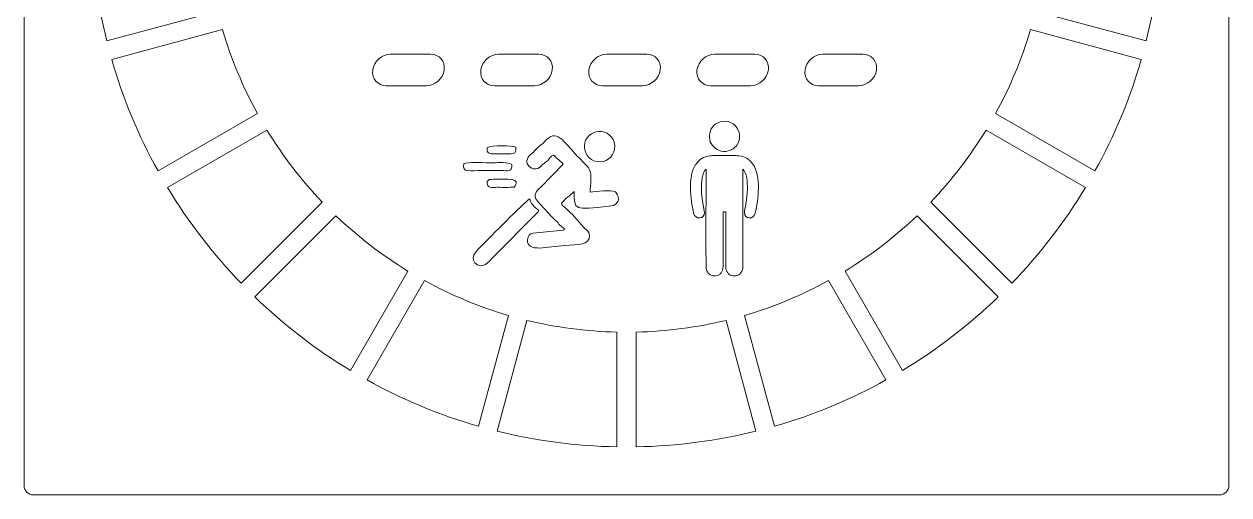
# Model space of a CAD drawing. Header units: millimetres. Extents: x 0 to 31.5, y 0 to 31.5.
# Drawn here: x 0 to 31.5, y 0 to 12.31 of the extents above; entities that cross this region are included whole.
import ezdxf

# ---------------------------------------------------------------- set-up
doc = ezdxf.new("R2010")
doc.units = ezdxf.units.MM
doc.header["$MEASUREMENT"] = 0
doc.layers.add('CAMADA_1', color=7, linetype='Continuous')

msp = doc.modelspace()

# ---------------------------------------------------------------- linework, layer by layer
at = {"layer": 'CAMADA_1', "lineweight": 9}
for points, knots in [([(0.2423, 31.5), (0.2423, 31.5), (31.2577, 31.5), (31.2577, 31.5), (31.2577, 31.5), (31.3912, 31.5), (31.5, 31.3912), (31.5, 31.2577), (31.5, 31.2577), (31.5, 31.2577), (31.5, 0.2423), (31.5, 0.2423), (31.5, 0.2423), (31.5, 0.1088), (31.3912, 0), (31.2577, 0), (31.2577, 0), (31.2577, 0), (0.2423, 0), (0.2423, 0), (0.2423, 0), (0.1088, 0), (0, 0.1088), (0, 0.2423), (0, 0.2423), (0, 0.2423), (0, 31.2577), (0, 31.2577), (0, 31.2577), (0, 31.3912), (0.1088, 31.5), (0.2423, 31.5)], [0, 0, 0, 0, 0.1111111, 0.1111111, 0.1111111, 0.1111111, 0.2222222, 0.2222222, 0.2222222, 0.2222222, 0.3333333, 0.3333333, 0.3333333, 0.3333333, 0.4444444, 0.4444444, 0.4444444, 0.4444444, 0.5555556, 0.5555556, 0.5555556, 0.5555556, 0.6666667, 0.6666667, 0.6666667, 0.6666667, 0.7777778, 0.7777778, 0.7777778, 0.7777778, 1, 1, 1, 1]), ([(2.1623, 11.8713), (1.9128, 12.8768), (1.7722, 13.9253), (1.7532, 15.0033), (1.7532, 15.0033), (1.7532, 15.0033), (4.7532, 15.0033), (4.7532, 15.0033), (4.7532, 15.0033), (4.7714, 14.1936), (4.877, 13.4055), (5.0612, 12.6481), (5.0612, 12.6481), (5.0612, 12.6481), (2.1623, 11.8713), (2.1623, 11.8713)], [0, 0, 0, 0, 0.2, 0.2, 0.2, 0.2, 0.4, 0.4, 0.4, 0.4, 0.6, 0.6, 0.6, 0.6, 1, 1, 1, 1]), ([(29.7468, 15.0033), (29.7279, 13.9251), (29.5871, 12.8768), (29.3377, 11.8713), (29.3377, 11.8713), (29.3377, 11.8713), (26.4388, 12.6481), (26.4388, 12.6481), (26.4388, 12.6481), (26.6228, 13.4056), (26.7287, 14.1935), (26.7468, 15.0033), (26.7468, 15.0033), (26.7468, 15.0033), (29.7468, 15.0033), (29.7468, 15.0033)], [0, 0, 0, 0, 0.2, 0.2, 0.2, 0.2, 0.4, 0.4, 0.4, 0.4, 0.6, 0.6, 0.6, 0.6, 1, 1, 1, 1]), ([(3.5012, 8.4701), (2.9934, 9.3849), (2.5851, 10.3623), (2.2908, 11.3881), (2.2908, 11.3881), (2.2908, 11.3881), (5.1902, 12.165), (5.1902, 12.165), (5.1902, 12.165), (5.4151, 11.3953), (5.7213, 10.6603), (6.0998, 9.9704), (6.0998, 9.9704), (6.0998, 9.9704), (3.5012, 8.4701), (3.5012, 8.4701)], [0, 0, 0, 0, 0.2, 0.2, 0.2, 0.2, 0.4, 0.4, 0.4, 0.4, 0.6, 0.6, 0.6, 0.6, 1, 1, 1, 1]), ([(29.2092, 11.3881), (28.9152, 10.3622), (28.5064, 9.3849), (27.9988, 8.4701), (27.9988, 8.4701), (27.9988, 8.4701), (25.4002, 9.9704), (25.4002, 9.9704), (25.4002, 9.9704), (25.7786, 10.6603), (26.0851, 11.3952), (26.3098, 12.165), (26.3098, 12.165), (26.3098, 12.165), (29.2092, 11.3881), (29.2092, 11.3881)], [0, 0, 0, 0, 0.2, 0.2, 0.2, 0.2, 0.4, 0.4, 0.4, 0.4, 0.6, 0.6, 0.6, 0.6, 1, 1, 1, 1]), ([(9.5822, 11.5208), (9.5822, 11.5208), (10.6289, 11.5208), (10.6289, 11.5208), (10.6289, 11.5208), (10.8547, 11.5208), (11.0141, 11.3361), (10.9834, 11.1105), (10.9834, 11.1105), (10.9834, 11.1105), (10.9834, 11.1103), (10.9834, 11.1103), (10.9834, 11.1103), (10.9527, 10.8845), (10.7431, 10.7), (10.5173, 10.7), (10.5173, 10.7), (10.5173, 10.7), (9.4705, 10.7), (9.4705, 10.7), (9.4705, 10.7), (9.2448, 10.7), (9.0853, 10.8845), (9.116, 11.1103), (9.116, 11.1103), (9.116, 11.1103), (9.1161, 11.1105), (9.1161, 11.1105), (9.1161, 11.1105), (9.1467, 11.3361), (9.3565, 11.5208), (9.5822, 11.5208)], [0, 0, 0, 0, 0.1111111, 0.1111111, 0.1111111, 0.1111111, 0.2222222, 0.2222222, 0.2222222, 0.2222222, 0.3333333, 0.3333333, 0.3333333, 0.3333333, 0.4444444, 0.4444444, 0.4444444, 0.4444444, 0.5555556, 0.5555556, 0.5555556, 0.5555556, 0.6666667, 0.6666667, 0.6666667, 0.6666667, 0.7777778, 0.7777778, 0.7777778, 0.7777778, 1, 1, 1, 1]), ([(12.4075, 11.5208), (12.4075, 11.5208), (13.4543, 11.5208), (13.4543, 11.5208), (13.4543, 11.5208), (13.6801, 11.5208), (13.8395, 11.3361), (13.8088, 11.1105), (13.8088, 11.1105), (13.8088, 11.1105), (13.8088, 11.1103), (13.8088, 11.1103), (13.8088, 11.1103), (13.7781, 10.8845), (13.5684, 10.7), (13.3427, 10.7), (13.3427, 10.7), (13.3427, 10.7), (12.2959, 10.7), (12.2959, 10.7), (12.2959, 10.7), (12.0702, 10.7), (11.9107, 10.8845), (11.9414, 11.1103), (11.9414, 11.1103), (11.9414, 11.1103), (11.9414, 11.1105), (11.9414, 11.1105), (11.9414, 11.1105), (11.9721, 11.3361), (12.1818, 11.5208), (12.4075, 11.5208)], [0, 0, 0, 0, 0.1111111, 0.1111111, 0.1111111, 0.1111111, 0.2222222, 0.2222222, 0.2222222, 0.2222222, 0.3333333, 0.3333333, 0.3333333, 0.3333333, 0.4444444, 0.4444444, 0.4444444, 0.4444444, 0.5555556, 0.5555556, 0.5555556, 0.5555556, 0.6666667, 0.6666667, 0.6666667, 0.6666667, 0.7777778, 0.7777778, 0.7777778, 0.7777778, 1, 1, 1, 1]), ([(15.2329, 11.5208), (15.2329, 11.5208), (16.2796, 11.5208), (16.2796, 11.5208), (16.2796, 11.5208), (16.5054, 11.5208), (16.6648, 11.3361), (16.6341, 11.1105), (16.6341, 11.1105), (16.6341, 11.1105), (16.6341, 11.1103), (16.6341, 11.1103), (16.6341, 11.1103), (16.6034, 10.8845), (16.3938, 10.7), (16.168, 10.7), (16.168, 10.7), (16.168, 10.7), (15.1213, 10.7), (15.1213, 10.7), (15.1213, 10.7), (14.8956, 10.7), (14.736, 10.8845), (14.7668, 11.1103), (14.7668, 11.1103), (14.7668, 11.1103), (14.7668, 11.1105), (14.7668, 11.1105), (14.7668, 11.1105), (14.7975, 11.3361), (15.0072, 11.5208), (15.2329, 11.5208)], [0, 0, 0, 0, 0.1111111, 0.1111111, 0.1111111, 0.1111111, 0.2222222, 0.2222222, 0.2222222, 0.2222222, 0.3333333, 0.3333333, 0.3333333, 0.3333333, 0.4444444, 0.4444444, 0.4444444, 0.4444444, 0.5555556, 0.5555556, 0.5555556, 0.5555556, 0.6666667, 0.6666667, 0.6666667, 0.6666667, 0.7777778, 0.7777778, 0.7777778, 0.7777778, 1, 1, 1, 1]), ([(18.0582, 11.5208), (18.0582, 11.5208), (19.105, 11.5208), (19.105, 11.5208), (19.105, 11.5208), (19.3308, 11.5208), (19.4902, 11.3361), (19.4595, 11.1105), (19.4595, 11.1105), (19.4595, 11.1105), (19.4595, 11.1103), (19.4595, 11.1103), (19.4595, 11.1103), (19.4288, 10.8845), (19.2191, 10.7), (18.9934, 10.7), (18.9934, 10.7), (18.9934, 10.7), (17.9466, 10.7), (17.9466, 10.7), (17.9466, 10.7), (17.7209, 10.7), (17.5614, 10.8845), (17.5921, 11.1103), (17.5921, 11.1103), (17.5921, 11.1103), (17.5921, 11.1105), (17.5921, 11.1105), (17.5921, 11.1105), (17.6228, 11.3361), (17.8326, 11.5208), (18.0582, 11.5208)], [0, 0, 0, 0, 0.1111111, 0.1111111, 0.1111111, 0.1111111, 0.2222222, 0.2222222, 0.2222222, 0.2222222, 0.3333333, 0.3333333, 0.3333333, 0.3333333, 0.4444444, 0.4444444, 0.4444444, 0.4444444, 0.5555556, 0.5555556, 0.5555556, 0.5555556, 0.6666667, 0.6666667, 0.6666667, 0.6666667, 0.7777778, 0.7777778, 0.7777778, 0.7777778, 1, 1, 1, 1]), ([(20.8836, 11.5208), (20.8836, 11.5208), (21.9304, 11.5208), (21.9304, 11.5208), (21.9304, 11.5208), (22.1561, 11.5208), (22.3156, 11.3361), (22.2849, 11.1105), (22.2849, 11.1105), (22.2849, 11.1105), (22.2848, 11.1103), (22.2848, 11.1103), (22.2848, 11.1103), (22.2541, 10.8845), (22.0445, 10.7), (21.8187, 10.7), (21.8187, 10.7), (21.8187, 10.7), (20.772, 10.7), (20.772, 10.7), (20.772, 10.7), (20.5463, 10.7), (20.3868, 10.8845), (20.4175, 11.1103), (20.4175, 11.1103), (20.4175, 11.1103), (20.4175, 11.1105), (20.4175, 11.1105), (20.4175, 11.1105), (20.4482, 11.3361), (20.6579, 11.5208), (20.8836, 11.5208)], [0, 0, 0, 0, 0.1111111, 0.1111111, 0.1111111, 0.1111111, 0.2222222, 0.2222222, 0.2222222, 0.2222222, 0.3333333, 0.3333333, 0.3333333, 0.3333333, 0.4444444, 0.4444444, 0.4444444, 0.4444444, 0.5555556, 0.5555556, 0.5555556, 0.5555556, 0.6666667, 0.6666667, 0.6666667, 0.6666667, 0.7777778, 0.7777778, 0.7777778, 0.7777778, 1, 1, 1, 1]), ([(18.7052, 9.3601), (18.7052, 9.3601), (18.7052, 9.4037), (18.7052, 9.4037), (18.7052, 9.4037), (18.7052, 9.5866), (18.5213, 9.7696), (18.3392, 9.7696), (18.3392, 9.7696), (18.2264, 9.7696), (18.1654, 9.7614), (18.0702, 9.6901), (18.0702, 9.6901), (18.0146, 9.6486), (17.9714, 9.5925), (17.9432, 9.5209), (17.9432, 9.5209), (17.8185, 9.2037), (18.128, 8.8779), (18.4689, 9.0126), (18.4689, 9.0126), (18.4958, 9.0232), (18.5321, 9.0472), (18.556, 9.0649), (18.556, 9.0649), (18.6402, 9.1274), (18.7052, 9.2412), (18.7052, 9.3601)], [0, 0, 0, 0, 0.125, 0.125, 0.125, 0.125, 0.25, 0.25, 0.25, 0.25, 0.375, 0.375, 0.375, 0.375, 0.5, 0.5, 0.5, 0.5, 0.625, 0.625, 0.625, 0.625, 0.75, 0.75, 0.75, 0.75, 1, 1, 1, 1]), ([(5.6758, 5.5326), (4.9445, 6.2903), (4.298, 7.1302), (3.7512, 8.0371), (3.7512, 8.0371), (3.7512, 8.0371), (6.3499, 9.5375), (6.3499, 9.5375), (6.3499, 9.5375), (6.7642, 8.8578), (7.2501, 8.2263), (7.7972, 7.654), (7.7972, 7.654), (7.7972, 7.654), (5.6758, 5.5326), (5.6758, 5.5326)], [0, 0, 0, 0, 0.2, 0.2, 0.2, 0.2, 0.4, 0.4, 0.4, 0.4, 0.6, 0.6, 0.6, 0.6, 1, 1, 1, 1]), ([(13.852, 8.8825), (13.9359, 8.7805), (14.0208, 8.7393), (14.0926, 8.6497), (14.0926, 8.6497), (14.0926, 8.6497), (13.508, 8.0483), (13.508, 8.0483), (13.508, 8.0483), (13.4474, 7.9867), (13.3507, 7.9224), (13.3584, 7.7897), (13.3584, 7.7897), (13.3628, 7.7135), (13.8217, 7.2532), (13.9245, 7.148), (13.9245, 7.148), (14.0395, 7.0302), (13.9868, 7.0601), (14.1313, 6.9578), (14.1313, 6.9578), (14.0999, 6.9284), (14.139, 6.9427), (14.0898, 6.9261), (14.0898, 6.9261), (14.0898, 6.9261), (13.3112, 6.8458), (13.3112, 6.8458), (13.3112, 6.8458), (13.2189, 6.8252), (13.1694, 6.7757), (13.1626, 6.6699), (13.1626, 6.6699), (13.1407, 6.3261), (13.7057, 6.4916), (14.1354, 6.5224), (14.1354, 6.5224), (14.4689, 6.5463), (14.7994, 6.5173), (14.779, 6.7889), (14.779, 6.7889), (14.7712, 6.8922), (14.7099, 6.9211), (14.6543, 6.978), (14.6543, 6.978), (14.4189, 7.2192), (14.3881, 7.2979), (14.1149, 7.5384), (14.1149, 7.5384), (14.0691, 7.5787), (14.0676, 7.5778), (14.0468, 7.6299), (14.0468, 7.6299), (14.1186, 7.6842), (14.134, 7.7316), (14.2092, 7.7864), (14.2092, 7.7864), (14.2852, 7.8419), (14.3082, 7.8722), (14.381, 7.933), (14.381, 7.933), (14.3815, 7.4214), (14.3814, 7.4653), (15.2865, 7.5454), (15.2865, 7.5454), (15.6725, 7.5795), (15.515, 7.8916), (15.4593, 7.9235), (15.4593, 7.9235), (15.3377, 7.9932), (14.9614, 7.9238), (14.799, 7.9191), (14.799, 7.9191), (14.8033, 8.0999), (14.8565, 8.3646), (14.7769, 8.5186), (14.7769, 8.5186), (14.7404, 8.5893), (14.567, 8.7481), (14.4684, 8.8514), (14.4684, 8.8514), (14.0977, 9.2398), (13.9157, 9.6073), (13.6051, 9.2313), (13.6051, 9.2313), (13.5489, 9.1633), (13.4935, 9.1448), (13.4313, 9.0844), (13.4313, 9.0844), (13.363, 9.0181), (13.3527, 8.983), (13.2724, 8.9246), (13.2724, 8.9246), (12.9502, 8.6903), (13.3235, 8.3858), (13.5076, 8.5889), (13.5076, 8.5889), (13.5768, 8.6652), (13.6163, 8.6729), (13.681, 8.7356), (13.681, 8.7356), (13.7551, 8.8074), (13.7449, 8.8444), (13.852, 8.8825)], [0, 0, 0, 0, 0.037037, 0.037037, 0.037037, 0.037037, 0.0740741, 0.0740741, 0.0740741, 0.0740741, 0.1111111, 0.1111111, 0.1111111, 0.1111111, 0.1481481, 0.1481481, 0.1481481, 0.1481481, 0.1851852, 0.1851852, 0.1851852, 0.1851852, 0.2222222, 0.2222222, 0.2222222, 0.2222222, 0.2592593, 0.2592593, 0.2592593, 0.2592593, 0.2962963, 0.2962963, 0.2962963, 0.2962963, 0.3333333, 0.3333333, 0.3333333, 0.3333333, 0.3703704, 0.3703704, 0.3703704, 0.3703704, 0.4074074, 0.4074074, 0.4074074, 0.4074074, 0.4444444, 0.4444444, 0.4444444, 0.4444444, 0.4814815, 0.4814815, 0.4814815, 0.4814815, 0.5185185, 0.5185185, 0.5185185, 0.5185185, 0.5555556, 0.5555556, 0.5555556, 0.5555556, 0.5925926, 0.5925926, 0.5925926, 0.5925926, 0.6296296, 0.6296296, 0.6296296, 0.6296296, 0.6666667, 0.6666667, 0.6666667, 0.6666667, 0.7037037, 0.7037037, 0.7037037, 0.7037037, 0.7407407, 0.7407407, 0.7407407, 0.7407407, 0.7777778, 0.7777778, 0.7777778, 0.7777778, 0.8148148, 0.8148148, 0.8148148, 0.8148148, 0.8518519, 0.8518519, 0.8518519, 0.8518519, 0.8888889, 0.8888889, 0.8888889, 0.8888889, 0.9259259, 0.9259259, 0.9259259, 0.9259259, 1, 1, 1, 1]), ([(14.9215, 9.4811), (14.4384, 9.3081), (14.645, 8.6055), (15.15, 8.7219), (15.15, 8.7219), (15.3335, 8.7642), (15.5001, 8.9772), (15.4246, 9.2254), (15.4246, 9.2254), (15.3696, 9.4063), (15.1708, 9.5704), (14.9215, 9.4811)], [0, 0, 0, 0, 0.25, 0.25, 0.25, 0.25, 0.5, 0.5, 0.5, 0.5, 1, 1, 1, 1]), ([(27.7488, 8.0371), (27.2022, 7.1301), (26.5555, 6.2904), (25.8242, 5.5326), (25.8242, 5.5326), (25.8242, 5.5326), (23.7028, 7.654), (23.7028, 7.654), (23.7028, 7.654), (24.2499, 8.2264), (24.7359, 8.8577), (25.1501, 9.5375), (25.1501, 9.5375), (25.1501, 9.5375), (27.7488, 8.0371), (27.7488, 8.0371)], [0, 0, 0, 0, 0.2, 0.2, 0.2, 0.2, 0.4, 0.4, 0.4, 0.4, 0.6, 0.6, 0.6, 0.6, 1, 1, 1, 1]), ([(12.1056, 9.0777), (12.0938, 8.8813), (12.2091, 8.9185), (12.3868, 8.9191), (12.3868, 8.9191), (12.8437, 8.9206), (12.8561, 8.8762), (12.8539, 9.0962), (12.8539, 9.0962), (12.7678, 9.1266), (12.2373, 9.1637), (12.1056, 9.0777)], [0, 0, 0, 0, 0.25, 0.25, 0.25, 0.25, 0.5, 0.5, 0.5, 0.5, 1, 1, 1, 1]), ([(17.566, 8.6443), (17.3427, 8.338), (17.4253, 7.7181), (17.5048, 7.3699), (17.5048, 7.3699), (17.5485, 7.1785), (17.7873, 7.2172), (17.7873, 7.3823), (17.7873, 7.3823), (17.7873, 7.4637), (17.7089, 7.7366), (17.7089, 8.0009), (17.7089, 8.0009), (17.7089, 8.1548), (17.7195, 8.4404), (17.8309, 8.515), (17.8309, 8.515), (17.8309, 8.3813), (17.8225, 5.9928), (17.8328, 5.9205), (17.8328, 5.9205), (17.8379, 5.8844), (17.8526, 5.8497), (17.8728, 5.8199), (17.8728, 5.8199), (17.8901, 5.7942), (17.9116, 5.7722), (17.9344, 5.7561), (17.9344, 5.7561), (17.9696, 5.7344), (18.0092, 5.7288), (18.0531, 5.7274), (18.0531, 5.7274), (18.1006, 5.729), (18.1468, 5.7359), (18.1862, 5.766), (18.1862, 5.766), (18.1967, 5.7746), (18.2068, 5.7846), (18.2162, 5.7956), (18.2162, 5.7956), (18.2187, 5.7986), (18.221, 5.8017), (18.2234, 5.805), (18.2234, 5.805), (18.2545, 5.8487), (18.2752, 5.904), (18.2752, 5.9796), (18.2752, 5.9796), (18.2752, 5.9796), (18.2752, 7.3998), (18.2752, 7.3998), (18.2752, 7.3998), (18.2752, 7.3998), (18.3449, 7.3998), (18.3449, 7.3998), (18.3449, 7.3998), (18.3449, 7.3998), (18.3449, 5.9796), (18.3449, 5.9796), (18.3449, 5.9796), (18.3449, 5.904), (18.3657, 5.8487), (18.3968, 5.805), (18.3968, 5.805), (18.3991, 5.8017), (18.4015, 5.7986), (18.4039, 5.7956), (18.4039, 5.7956), (18.4133, 5.7846), (18.4234, 5.7746), (18.434, 5.766), (18.434, 5.766), (18.4734, 5.7359), (18.5196, 5.729), (18.5671, 5.7274), (18.5671, 5.7274), (18.611, 5.7288), (18.6506, 5.7344), (18.6858, 5.7561), (18.6858, 5.7561), (18.7086, 5.7722), (18.73, 5.7942), (18.7474, 5.8199), (18.7474, 5.8199), (18.7675, 5.8497), (18.7822, 5.8844), (18.7874, 5.9205), (18.7874, 5.9205), (18.7976, 5.9928), (18.7893, 8.3813), (18.7893, 8.515), (18.7893, 8.515), (18.9007, 8.4404), (18.9112, 8.1548), (18.9112, 8.0009), (18.9112, 8.0009), (18.9112, 7.7366), (18.8328, 7.4637), (18.8328, 7.3823), (18.8328, 7.3823), (18.8328, 7.2172), (19.0717, 7.1785), (19.1154, 7.3699), (19.1154, 7.3699), (19.1949, 7.7181), (19.2775, 8.338), (19.0541, 8.6443), (19.0541, 8.6443), (19.0534, 8.6452), (19.0527, 8.6461), (19.052, 8.6471), (19.052, 8.6471), (18.9594, 8.7723), (18.8657, 8.8455), (18.6871, 8.8661), (18.6871, 8.8661), (18.6712, 8.866), (18.6644, 8.8676), (18.6537, 8.8693), (18.6537, 8.8693), (18.628, 8.8712), (18.6007, 8.8722), (18.5715, 8.8722), (18.5715, 8.8722), (18.5715, 8.8722), (18.0487, 8.8722), (18.0487, 8.8722), (18.0487, 8.8722), (18.0195, 8.8722), (17.9921, 8.8712), (17.9664, 8.8693), (17.9664, 8.8693), (17.9558, 8.8676), (17.949, 8.866), (17.9331, 8.8661), (17.9331, 8.8661), (17.7545, 8.8455), (17.6608, 8.7723), (17.5681, 8.6471), (17.5681, 8.6471), (17.5674, 8.6461), (17.5667, 8.6452), (17.566, 8.6443)], [0, 0, 0, 0, 0.027027, 0.027027, 0.027027, 0.027027, 0.0540541, 0.0540541, 0.0540541, 0.0540541, 0.0810811, 0.0810811, 0.0810811, 0.0810811, 0.1081081, 0.1081081, 0.1081081, 0.1081081, 0.1351351, 0.1351351, 0.1351351, 0.1351351, 0.1621622, 0.1621622, 0.1621622, 0.1621622, 0.1891892, 0.1891892, 0.1891892, 0.1891892, 0.2162162, 0.2162162, 0.2162162, 0.2162162, 0.2432432, 0.2432432, 0.2432432, 0.2432432, 0.2702703, 0.2702703, 0.2702703, 0.2702703, 0.2972973, 0.2972973, 0.2972973, 0.2972973, 0.3243243, 0.3243243, 0.3243243, 0.3243243, 0.3513514, 0.3513514, 0.3513514, 0.3513514, 0.3783784, 0.3783784, 0.3783784, 0.3783784, 0.4054054, 0.4054054, 0.4054054, 0.4054054, 0.4324324, 0.4324324, 0.4324324, 0.4324324, 0.4594595, 0.4594595, 0.4594595, 0.4594595, 0.4864865, 0.4864865, 0.4864865, 0.4864865, 0.5135135, 0.5135135, 0.5135135, 0.5135135, 0.5405405, 0.5405405, 0.5405405, 0.5405405, 0.5675676, 0.5675676, 0.5675676, 0.5675676, 0.5945946, 0.5945946, 0.5945946, 0.5945946, 0.6216216, 0.6216216, 0.6216216, 0.6216216, 0.6486486, 0.6486486, 0.6486486, 0.6486486, 0.6756757, 0.6756757, 0.6756757, 0.6756757, 0.7027027, 0.7027027, 0.7027027, 0.7027027, 0.7297297, 0.7297297, 0.7297297, 0.7297297, 0.7567568, 0.7567568, 0.7567568, 0.7567568, 0.7837838, 0.7837838, 0.7837838, 0.7837838, 0.8108108, 0.8108108, 0.8108108, 0.8108108, 0.8378378, 0.8378378, 0.8378378, 0.8378378, 0.8648649, 0.8648649, 0.8648649, 0.8648649, 0.8918919, 0.8918919, 0.8918919, 0.8918919, 0.9189189, 0.9189189, 0.9189189, 0.9189189, 0.9459459, 0.9459459, 0.9459459, 0.9459459, 1, 1, 1, 1]), ([(11.4969, 8.6611), (11.4438, 8.4135), (11.6526, 8.4806), (12.0069, 8.4806), (12.0069, 8.4806), (12.0069, 8.4806), (12.4668, 8.4806), (12.4668, 8.4806), (12.4668, 8.4806), (12.6576, 8.4805), (12.7579, 8.4353), (12.7529, 8.6417), (12.7529, 8.6417), (12.6186, 8.7077), (12.4448, 8.6848), (12.2469, 8.6847), (12.2469, 8.6847), (12.1176, 8.6847), (11.5588, 8.7039), (11.4969, 8.6611)], [0, 0, 0, 0, 0.1666667, 0.1666667, 0.1666667, 0.1666667, 0.3333333, 0.3333333, 0.3333333, 0.3333333, 0.5, 0.5, 0.5, 0.5, 0.6666667, 0.6666667, 0.6666667, 0.6666667, 1, 1, 1, 1]), ([(12.1052, 8.1971), (12.1005, 8.0034), (12.2096, 8.0432), (12.3868, 8.0432), (12.3868, 8.0432), (12.5277, 8.0432), (12.672, 8.0347), (12.8118, 8.0505), (12.8118, 8.0505), (12.8132, 8.0513), (13.0158, 8.2522), (12.6469, 8.2522), (12.6469, 8.2522), (12.4903, 8.2521), (12.3177, 8.2589), (12.1631, 8.2474), (12.1631, 8.2474), (12.1631, 8.2474), (12.1052, 8.1971), (12.1052, 8.1971)], [0, 0, 0, 0, 0.1666667, 0.1666667, 0.1666667, 0.1666667, 0.3333333, 0.3333333, 0.3333333, 0.3333333, 0.5, 0.5, 0.5, 0.5, 0.6666667, 0.6666667, 0.6666667, 0.6666667, 1, 1, 1, 1]), ([(13.4529, 7.4411), (13.3269, 7.5455), (13.241, 7.6179), (13.2191, 7.7436), (13.2191, 7.7436), (13.0462, 7.6219), (12.1523, 6.7032), (12.0143, 6.5629), (12.0143, 6.5629), (11.9054, 6.4522), (11.6294, 6.242), (11.7859, 6.0693), (11.7859, 6.0693), (11.9728, 5.8631), (12.1684, 6.1176), (12.2638, 6.2134), (12.2638, 6.2134), (12.2638, 6.2134), (13.4085, 7.3667), (13.4085, 7.3667), (13.4085, 7.3667), (13.4565, 7.4201), (13.4281, 7.3796), (13.4529, 7.4411)], [0, 0, 0, 0, 0.1428571, 0.1428571, 0.1428571, 0.1428571, 0.2857143, 0.2857143, 0.2857143, 0.2857143, 0.4285714, 0.4285714, 0.4285714, 0.4285714, 0.5714286, 0.5714286, 0.5714286, 0.5714286, 0.7142857, 0.7142857, 0.7142857, 0.7142857, 1, 1, 1, 1]), ([(8.5338, 3.2545), (7.6268, 3.8011), (6.7871, 4.4478), (6.0293, 5.1791), (6.0293, 5.1791), (6.0293, 5.1791), (8.1507, 7.3005), (8.1507, 7.3005), (8.1507, 7.3005), (8.7231, 6.7534), (9.3544, 6.2674), (10.0342, 5.8532), (10.0342, 5.8532), (10.0342, 5.8532), (8.5338, 3.2545), (8.5338, 3.2545)], [0, 0, 0, 0, 0.2, 0.2, 0.2, 0.2, 0.4, 0.4, 0.4, 0.4, 0.6, 0.6, 0.6, 0.6, 1, 1, 1, 1]), ([(25.4707, 5.1791), (24.713, 4.4478), (23.8731, 3.8013), (22.9662, 3.2545), (22.9662, 3.2545), (22.9662, 3.2545), (21.4658, 5.8532), (21.4658, 5.8532), (21.4658, 5.8532), (22.1455, 6.2675), (22.777, 6.7534), (23.3493, 7.3005), (23.3493, 7.3005), (23.3493, 7.3005), (25.4707, 5.1791), (25.4707, 5.1791)], [0, 0, 0, 0, 0.2, 0.2, 0.2, 0.2, 0.4, 0.4, 0.4, 0.4, 0.6, 0.6, 0.6, 0.6, 1, 1, 1, 1]), ([(11.8848, 1.7941), (10.8589, 2.0881), (9.8816, 2.4969), (8.9668, 3.0045), (8.9668, 3.0045), (8.9668, 3.0045), (10.4671, 5.6031), (10.4671, 5.6031), (10.4671, 5.6031), (11.157, 5.2247), (11.8918, 4.9182), (12.6616, 4.6935), (12.6616, 4.6935), (12.6616, 4.6935), (11.8848, 1.7941), (11.8848, 1.7941)], [0, 0, 0, 0, 0.2, 0.2, 0.2, 0.2, 0.4, 0.4, 0.4, 0.4, 0.6, 0.6, 0.6, 0.6, 1, 1, 1, 1]), ([(22.5332, 3.0045), (21.6184, 2.4967), (20.6409, 2.0884), (19.6152, 1.7941), (19.6152, 1.7941), (19.6152, 1.7941), (18.8384, 4.6935), (18.8384, 4.6935), (18.8384, 4.6935), (19.6081, 4.9183), (20.343, 5.2246), (21.0329, 5.6031), (21.0329, 5.6031), (21.0329, 5.6031), (22.5332, 3.0045), (22.5332, 3.0045)], [0, 0, 0, 0, 0.2, 0.2, 0.2, 0.2, 0.4, 0.4, 0.4, 0.4, 0.6, 0.6, 0.6, 0.6, 1, 1, 1, 1]), ([(15.5, 1.2565), (14.4218, 1.2754), (13.3735, 1.4162), (12.368, 1.6656), (12.368, 1.6656), (12.368, 1.6656), (13.1447, 4.5645), (13.1447, 4.5645), (13.1447, 4.5645), (13.9022, 4.3805), (14.6902, 4.2746), (15.5, 4.2565), (15.5, 4.2565), (15.5, 4.2565), (15.5, 1.2565), (15.5, 1.2565)], [0, 0, 0, 0, 0.2, 0.2, 0.2, 0.2, 0.4, 0.4, 0.4, 0.4, 0.6, 0.6, 0.6, 0.6, 1, 1, 1, 1]), ([(19.132, 1.6656), (18.1265, 1.4161), (17.078, 1.2755), (16, 1.2565), (16, 1.2565), (16, 1.2565), (16, 4.2565), (16, 4.2565), (16, 4.2565), (16.8097, 4.2747), (17.5978, 4.3803), (18.3552, 4.5645), (18.3552, 4.5645), (18.3552, 4.5645), (19.132, 1.6656), (19.132, 1.6656)], [0, 0, 0, 0, 0.2, 0.2, 0.2, 0.2, 0.4, 0.4, 0.4, 0.4, 0.6, 0.6, 0.6, 0.6, 1, 1, 1, 1])]:
    msp.add_open_spline(points, degree=3, knots=knots, dxfattribs=at)

doc.saveas('drawing.dxf')
